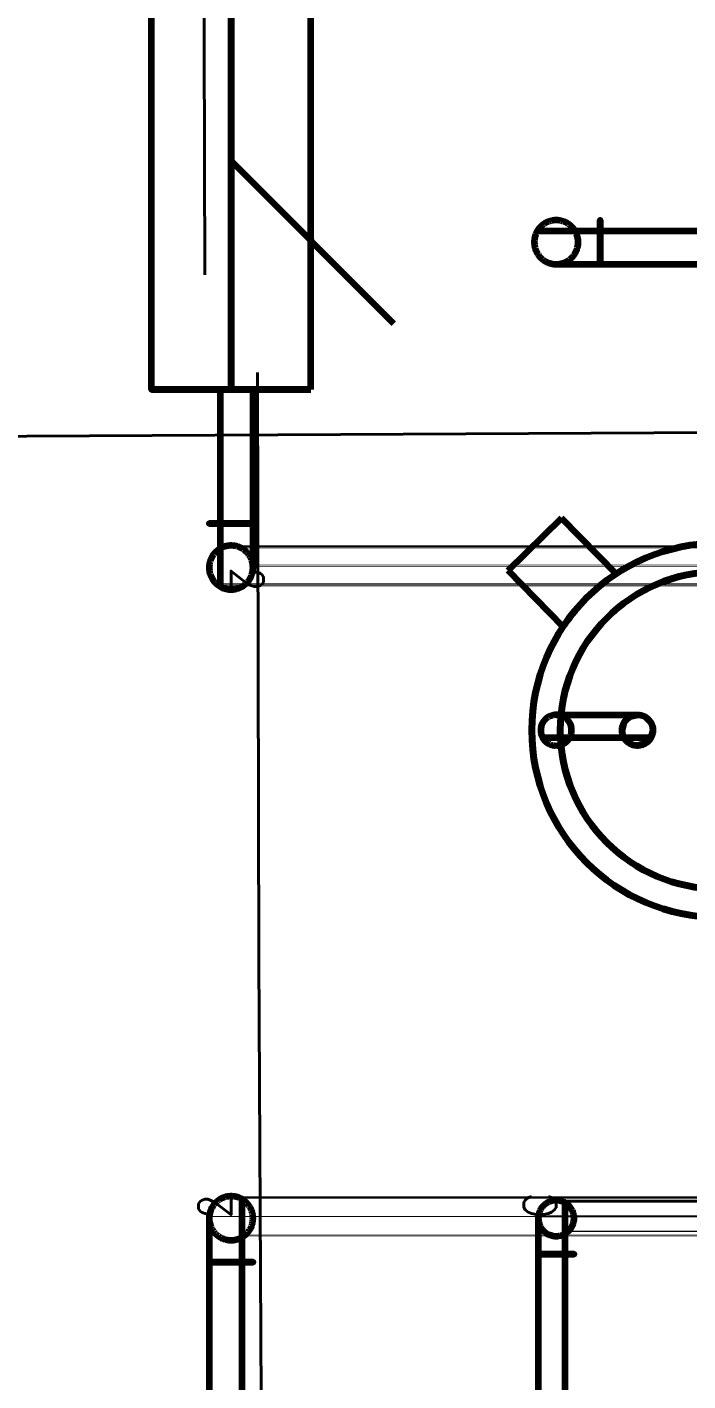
# Model space of a CAD drawing. Header units: inches. Extents: x -0.4 to 8, y -0.5 to 10.5.
# Drawn here: x 2.075 to 2.481, y 5 to 5.832 of the extents above; entities that cross this region are included whole.
import ezdxf

# ---------------------------------------------------------------- set-up
doc = ezdxf.new("R2010")
doc.units = ezdxf.units.IN
doc.header["$LTSCALE"] = 0.504853
doc.header["$MEASUREMENT"] = 0
for name, color, linetype in [('1', 7, 'Continuous'), ('2', 7, 'Continuous'), ('25', 7, 'Continuous'), ('3', 7, 'Continuous'), ('35', 7, 'Continuous'), ('5', 7, 'Continuous')]:
    doc.layers.add(name, color=color, linetype=linetype)
doc.styles.get("Standard").update_dxf_attribs({"font": 'ROMANS.SHX'})

# ---------------------------------------------------------------- blocks, each defined once
blk = doc.blocks.new('35085')
at = {"layer": '3', "color": 2, "linetype": 'Continuous', "lineweight": 211, "insert": (0, 0.02), "char_height": 0.02, "attachment_point": 1}
blk.add_mtext('{\\W210.000000;1}', dxfattribs=at)
blk = doc.blocks.new('35687')
at = {"layer": '1', "color": 2, "linetype": 'Continuous', "lineweight": 211}
for points, weights, knots in [([(0, -0.0135, -0.082), (-0.023383, -0.0135, -0.082), (-0.011691, 0.00675, -0.082), (0, 0.027, -0.082), (0.011691, 0.00675, -0.082), (0.023383, -0.0135, -0.082), (0, -0.0135, -0.082)], [1, 0.5, 1, 0.5, 1, 0.5, 1], [0, 0, 0, 0.3333333, 0.3333333, 0.6666667, 0.6666667, 1, 1, 1]), ([(0, -0.0135, 0.022), (-0.023383, -0.0135, 0.022), (-0.011691, 0.00675, 0.022), (0, 0.027, 0.022), (0.011691, 0.00675, 0.022), (0.023383, -0.0135, 0.022), (0, -0.0135, 0.022)], [1, 0.5, 1, 0.5, 1, 0.5, 1], [0, 0, 0, 0.3333333, 0.3333333, 0.6666667, 0.6666667, 1, 1, 1]), ([(0.027, -0.0135, 0.049), (0.027, -0.0135, 0.072383), (0.027, 0.00675, 0.060691), (0.027, 0.027, 0.049), (0.027, 0.00675, 0.037309), (0.027, -0.0135, 0.025617), (0.027, -0.0135, 0.049)], [1, 0.5, 1, 0.5, 1, 0.5, 1], [0, 0, 0, 0.3333333, 0.3333333, 0.6666667, 0.6666667, 1, 1, 1]), ([(0.1095, 0.00675, 0.060691), (0.06825, 0.00675, 0.060691), (0.027, 0.00675, 0.060691), (-0.011691, 0.00675, 0.060691), (-0.011691, 0.00675, 0.022), (-0.011691, 0.00675, -0.03), (-0.011691, 0.00675, -0.082)], [1, 1, 1, 0.707106781187, 1, 1, 1], [0, 0, 0, 0.3671827, 0.3671827, 0.5371272, 0.5371272, 1, 1, 1]), ([(0.1095, 0.00675, 0.037309), (0.06825, 0.00675, 0.037309), (0.027, 0.00675, 0.037309), (0.011691, 0.00675, 0.037309), (0.011691, 0.00675, 0.022), (0.011691, 0.00675, -0.03), (0.011691, 0.00675, -0.082)], [1, 1, 1, 0.707106781187, 1, 1, 1], [0, 0, 0, 0.3671827, 0.3671827, 0.5371272, 0.5371272, 1, 1, 1]), ([(0, -0.0135, -0.082), (0, -0.0135, -0.03), (0, -0.0135, 0.022), (0, -0.0135, 0.049), (0.027, -0.0135, 0.049), (0.06825, -0.0135, 0.049), (0.1095, -0.0135, 0.049)], [1, 1, 1, 0.707106781187, 1, 1, 1], [0, 0, 0, 0.4628728, 0.4628728, 0.6328173, 0.6328173, 1, 1, 1])]:
    blk.add_rational_spline(points, weights, degree=2, knots=knots, dxfattribs=at)
blk = doc.blocks.new('R26')
at = {"color": 1, "linetype": 'Continuous', "lineweight": 211}
for p, q in [((0.3905, 0.049, 0.049), (0.1095, 0.049, 0.049)), ((0.3905, 0.049, 0.049), (0.1095, 0.049, 0.049)), ((0.3905, 0.049, 0.049), (0.1095, 0.049, 0.049)), ((0.1095, 0, 0.098), (0.3905, 0, 0.098)), ((0.3905, 0), (0.1095, 0)), ((0.1095, 0, 0.098), (0.3905, 0, 0.098)), ((0.3905, 0), (0.1095, 0)), ((0.1095, 0, 0.098), (0.3905, 0, 0.098)), ((0.3905, 0), (0.1095, 0)), ((0.3905, -0.049, 0.049), (0.1095, -0.049, 0.049)), ((0.3905, -0.049, 0.049), (0.1095, -0.049, 0.049)), ((0.3905, -0.049, 0.049), (0.1095, -0.049, 0.049))]:
    blk.add_line(p, q, dxfattribs=at)
at = {"color": 1, "linetype": 'Continuous', "lineweight": 211, "extrusion": (1, 0, 0)}
blk.add_circle((0, 0.049, 0.3905), 0.049, dxfattribs=at)
blk.add_circle((0, 0.049, 0.3905), 0.049, dxfattribs=at)
blk.add_circle((0, 0.049, 0.3905), 0.049, dxfattribs=at)
blk.add_circle((0, 0.049, 0.3905), 0.049, dxfattribs=at)
at = {"layer": '1', "color": 2, "linetype": 'Continuous', "lineweight": 211}
for points, weights, knots in [([(0.5, 0.0135, -0.082), (0.5, 0.0135, -0.03), (0.5, 0.0135, 0.022), (0.5, 0.0135, 0.049), (0.473, 0.0135, 0.049), (0.43175, 0.0135, 0.049), (0.3905, 0.0135, 0.049)], [1, 1, 1, 0.707106781187, 1, 1, 1], [0, 0, 0, 0.4628728, 0.4628728, 0.6328173, 0.6328173, 1, 1, 1]), ([(0.3905, 0.0135, 0.049), (0.3905, 0.0135, 0.025617), (0.3905, -0.00675, 0.037309), (0.3905, -0.027, 0.049), (0.3905, -0.00675, 0.060691), (0.3905, 0.0135, 0.072383), (0.3905, 0.0135, 0.049)], [1, 0.5, 1, 0.5, 1, 0.5, 1], [0, 0, 0, 0.3333333, 0.3333333, 0.6666667, 0.6666667, 1, 1, 1]), ([(0.473, 0.0135, 0.049), (0.473, 0.0135, 0.072383), (0.473, -0.00675, 0.060691), (0.473, -0.027, 0.049), (0.473, -0.00675, 0.037309), (0.473, 0.0135, 0.025617), (0.473, 0.0135, 0.049)], [1, 0.5, 1, 0.5, 1, 0.5, 1], [0, 0, 0, 0.3333333, 0.3333333, 0.6666667, 0.6666667, 1, 1, 1]), ([(0.5, 0.0135, 0.022), (0.523383, 0.0135, 0.022), (0.511691, -0.00675, 0.022), (0.5, -0.027, 0.022), (0.488309, -0.00675, 0.022), (0.476617, 0.0135, 0.022), (0.5, 0.0135, 0.022)], [1, 0.5, 1, 0.5, 1, 0.5, 1], [0, 0, 0, 0.3333333, 0.3333333, 0.6666667, 0.6666667, 1, 1, 1]), ([(0.5, 0.0135, -0.082), (0.523383, 0.0135, -0.082), (0.511691, -0.00675, -0.082), (0.5, -0.027, -0.082), (0.488309, -0.00675, -0.082), (0.476617, 0.0135, -0.082), (0.5, 0.0135, -0.082)], [1, 0.5, 1, 0.5, 1, 0.5, 1], [0, 0, 0, 0.3333333, 0.3333333, 0.6666667, 0.6666667, 1, 1, 1]), ([(0.3905, -0.00675, 0.060691), (0.43175, -0.00675, 0.060691), (0.473, -0.00675, 0.060691), (0.511691, -0.00675, 0.060691), (0.511691, -0.00675, 0.022), (0.511691, -0.00675, -0.03), (0.511691, -0.00675, -0.082)], [1, 1, 1, 0.707106781187, 1, 1, 1], [0, 0, 0, 0.3671827, 0.3671827, 0.5371272, 0.5371272, 1, 1, 1]), ([(0.3905, -0.00675, 0.037309), (0.43175, -0.00675, 0.037309), (0.473, -0.00675, 0.037309), (0.488309, -0.00675, 0.037309), (0.488309, -0.00675, 0.022), (0.488309, -0.00675, -0.03), (0.488309, -0.00675, -0.082)], [1, 1, 1, 0.707106781187, 1, 1, 1], [0, 0, 0, 0.3671827, 0.3671827, 0.5371272, 0.5371272, 1, 1, 1])]:
    blk.add_rational_spline(points, weights, degree=2, knots=knots, dxfattribs=at)
at = {"layer": '2', "color": 2, "linetype": 'Continuous', "lineweight": 211}
blk.add_line((0.25, 0, 0.049), (0.35, 0.1, 0.149), dxfattribs=at)
blk.add_point((0.25, 0, 0.049), dxfattribs=at)
at = {"layer": '3', "color": 2, "linetype": 'Continuous', "lineweight": 211, "insert": (0.5, 0.02), "char_height": 0.02, "attachment_point": 1}
blk.add_mtext('{\\W0.852075;2}', dxfattribs=at)
blk = doc.blocks.new('CR7')
at = {"color": 1, "linetype": 'Continuous', "lineweight": 211}
for p, q in [((0.34, 0.0375, 0.0375), (0.16, 0.0375, 0.0375)), ((0.34, 0.0375, 0.0375), (0.16, 0.0375, 0.0375)), ((0.34, 0.0375, 0.0375), (0.16, 0.0375, 0.0375)), ((0.32, 0.038, 0.0375), (0.3, 0.038, 0.0375)), ((0.34, 0), (0.16, 0)), ((0.16, 0, 0.075), (0.34, 0, 0.075)), ((0.34, 0), (0.16, 0)), ((0.16, 0, 0.075), (0.34, 0, 0.075)), ((0.34, 0), (0.16, 0)), ((0.16, 0, 0.075), (0.34, 0, 0.075)), ((0.3, 0, 0.0755), (0.32, 0, 0.0755)), ((0.3, 0, -0.0005), (0.32, 0, -0.0005)), ((0.34, -0.0375, 0.0375), (0.16, -0.0375, 0.0375)), ((0.34, -0.0375, 0.0375), (0.16, -0.0375, 0.0375)), ((0.34, -0.0375, 0.0375), (0.16, -0.0375, 0.0375)), ((0.3, -0.038, 0.0375), (0.32, -0.038, 0.0375))]:
    blk.add_line(p, q, dxfattribs=at)
at = {"color": 1, "linetype": 'Continuous', "lineweight": 211, "extrusion": (-1, 0, 0)}
for centre, radius in [((0, 0.0375, -0.16), 0.0375), ((0, 0.0375, -0.16), 0.0375), ((0, 0.0375, -0.16), 0.0375), ((0, 0.0375, -0.3), 0.038)]:
    blk.add_circle(centre, radius, dxfattribs=at)
at = {"color": 1, "linetype": 'Continuous', "lineweight": 211, "extrusion": (1, 0, 0)}
for centre, radius in [((0, 0.0375, 0.16), 0.0375), ((0, 0.0375, 0.32), 0.038), ((0, 0.0375, 0.34), 0.0375), ((0, 0.0375, 0.34), 0.0375), ((0, 0.0375, 0.34), 0.0375), ((0, 0.0375, 0.34), 0.0375)]:
    blk.add_circle(centre, radius, dxfattribs=at)
at = {"layer": '1', "color": 2, "linetype": 'Continuous', "lineweight": 211}
for points, weights, knots in [([(0, -0.011, -0.082), (-0.019053, -0.011, -0.082), (-0.009526, 0.0055, -0.082), (0, 0.022, -0.082), (0.009526, 0.0055, -0.082), (0.019053, -0.011, -0.082), (0, -0.011, -0.082)], [1, 0.5, 1, 0.5, 1, 0.5, 1], [0, 0, 0, 0.3333333, 0.3333333, 0.6666667, 0.6666667, 1, 1, 1]), ([(0, -0.011, 0.0155), (-0.019053, -0.011, 0.0155), (-0.009526, 0.0055, 0.0155), (0, 0.022, 0.0155), (0.009526, 0.0055, 0.0155), (0.019053, -0.011, 0.0155), (0, -0.011, 0.0155)], [1, 0.5, 1, 0.5, 1, 0.5, 1], [0, 0, 0, 0.3333333, 0.3333333, 0.6666667, 0.6666667, 1, 1, 1]), ([(0.022, -0.011, 0.0375), (0.022, -0.011, 0.056553), (0.022, 0.0055, 0.047026), (0.022, 0.022, 0.0375), (0.022, 0.0055, 0.027974), (0.022, -0.011, 0.018447), (0.022, -0.011, 0.0375)], [1, 0.5, 1, 0.5, 1, 0.5, 1], [0, 0, 0, 0.3333333, 0.3333333, 0.6666667, 0.6666667, 1, 1, 1]), ([(0.16, -0.011, 0.0375), (0.16, -0.011, 0.018447), (0.16, 0.0055, 0.027974), (0.16, 0.022, 0.0375), (0.16, 0.0055, 0.047026), (0.16, -0.011, 0.056553), (0.16, -0.011, 0.0375)], [1, 0.5, 1, 0.5, 1, 0.5, 1], [0, 0, 0, 0.3333333, 0.3333333, 0.6666667, 0.6666667, 1, 1, 1]), ([(0.5, 0.011, -0.082), (0.5, 0.011, -0.03325), (0.5, 0.011, 0.0155), (0.5, 0.011, 0.0375), (0.478, 0.011, 0.0375), (0.409, 0.011, 0.0375), (0.34, 0.011, 0.0375)], [1, 1, 1, 0.707106781187, 1, 1, 1], [0, 0, 0, 0.365699, 0.365699, 0.4823952, 0.4823952, 1, 1, 1]), ([(0.34, 0.011, 0.0375), (0.34, 0.011, 0.018447), (0.34, -0.0055, 0.027974), (0.34, -0.022, 0.0375), (0.34, -0.0055, 0.047026), (0.34, 0.011, 0.056553), (0.34, 0.011, 0.0375)], [1, 0.5, 1, 0.5, 1, 0.5, 1], [0, 0, 0, 0.3333333, 0.3333333, 0.6666667, 0.6666667, 1, 1, 1]), ([(0.478, 0.011, 0.0375), (0.478, 0.011, 0.056553), (0.478, -0.0055, 0.047026), (0.478, -0.022, 0.0375), (0.478, -0.0055, 0.027974), (0.478, 0.011, 0.018447), (0.478, 0.011, 0.0375)], [1, 0.5, 1, 0.5, 1, 0.5, 1], [0, 0, 0, 0.3333333, 0.3333333, 0.6666667, 0.6666667, 1, 1, 1]), ([(0.5, 0.011, 0.0155), (0.519053, 0.011, 0.0155), (0.509526, -0.0055, 0.0155), (0.5, -0.022, 0.0155), (0.490474, -0.0055, 0.0155), (0.480947, 0.011, 0.0155), (0.5, 0.011, 0.0155)], [1, 0.5, 1, 0.5, 1, 0.5, 1], [0, 0, 0, 0.3333333, 0.3333333, 0.6666667, 0.6666667, 1, 1, 1]), ([(0.5, 0.011, -0.082), (0.519053, 0.011, -0.082), (0.509526, -0.0055, -0.082), (0.5, -0.022, -0.082), (0.490474, -0.0055, -0.082), (0.480947, 0.011, -0.082), (0.5, 0.011, -0.082)], [1, 0.5, 1, 0.5, 1, 0.5, 1], [0, 0, 0, 0.3333333, 0.3333333, 0.6666667, 0.6666667, 1, 1, 1]), ([(0.16, 0.0055, 0.047026), (0.091, 0.0055, 0.047026), (0.022, 0.0055, 0.047026), (-0.009526, 0.0055, 0.047026), (-0.009526, 0.0055, 0.0155), (-0.009526, 0.0055, -0.03325), (-0.009526, 0.0055, -0.082)], [1, 1, 1, 0.707106781187, 1, 1, 1], [0, 0, 0, 0.5176048, 0.5176048, 0.634301, 0.634301, 1, 1, 1]), ([(0.16, 0.0055, 0.027974), (0.091, 0.0055, 0.027974), (0.022, 0.0055, 0.027974), (0.009526, 0.0055, 0.027974), (0.009526, 0.0055, 0.0155), (0.009526, 0.0055, -0.03325), (0.009526, 0.0055, -0.082)], [1, 1, 1, 0.707106781187, 1, 1, 1], [0, 0, 0, 0.5176048, 0.5176048, 0.634301, 0.634301, 1, 1, 1]), ([(0.34, -0.0055, 0.047026), (0.409, -0.0055, 0.047026), (0.478, -0.0055, 0.047026), (0.509526, -0.0055, 0.047026), (0.509526, -0.0055, 0.0155), (0.509526, -0.0055, -0.03325), (0.509526, -0.0055, -0.082)], [1, 1, 1, 0.707106781187, 1, 1, 1], [0, 0, 0, 0.5176048, 0.5176048, 0.634301, 0.634301, 1, 1, 1]), ([(0.34, -0.0055, 0.027974), (0.409, -0.0055, 0.027974), (0.478, -0.0055, 0.027974), (0.490474, -0.0055, 0.027974), (0.490474, -0.0055, 0.0155), (0.490474, -0.0055, -0.03325), (0.490474, -0.0055, -0.082)], [1, 1, 1, 0.707106781187, 1, 1, 1], [0, 0, 0, 0.5176048, 0.5176048, 0.634301, 0.634301, 1, 1, 1]), ([(0, -0.011, -0.082), (0, -0.011, -0.03325), (0, -0.011, 0.0155), (0, -0.011, 0.0375), (0.022, -0.011, 0.0375), (0.091, -0.011, 0.0375), (0.16, -0.011, 0.0375)], [1, 1, 1, 0.707106781187, 1, 1, 1], [0, 0, 0, 0.365699, 0.365699, 0.4823952, 0.4823952, 1, 1, 1])]:
    blk.add_rational_spline(points, weights, degree=2, knots=knots, dxfattribs=at)
at = {"layer": '2', "color": 2, "linetype": 'Continuous', "lineweight": 211}
blk.add_line((0.25, 0, 0.0375), (0.35, 0.1, 0.1375), dxfattribs=at)
blk.add_point((0.25, 0, 0.0375), dxfattribs=at)
at = {"layer": '3', "color": 2, "linetype": 'Continuous', "lineweight": 211, "char_height": 0.02, "attachment_point": 1}
for s, insert in [('{\\W0.859491;A}', (0, 0.02)), ('{\\W0.872620;C}', (0.5, 0.02))]:
    blk.add_mtext(s, dxfattribs=dict(at, insert=insert))
blk = doc.blocks.new('C22')
at = {"layer": '3', "color": 2, "linetype": 'Continuous', "lineweight": 211, "insert": (0, 0.02), "char_height": 0.02, "attachment_point": 1}
blk.add_mtext('{\\W210.000000;1}', dxfattribs=at)
blk = doc.blocks.new('R30')
at = {"layer": '1', "color": 2, "linetype": 'Continuous', "lineweight": 211}
for points, weights, knots in [([(0.5, 0.0135, -0.082), (0.5, 0.0135, -0.03), (0.5, 0.0135, 0.022), (0.5, 0.0135, 0.049), (0.473, 0.0135, 0.049), (0.43175, 0.0135, 0.049), (0.3905, 0.0135, 0.049)], [1, 1, 1, 0.707106781187, 1, 1, 1], [0, 0, 0, 0.4628728, 0.4628728, 0.6328173, 0.6328173, 1, 1, 1]), ([(0.473, 0.0135, 0.049), (0.473, 0.0135, 0.072383), (0.473, -0.00675, 0.060691), (0.473, -0.027, 0.049), (0.473, -0.00675, 0.037309), (0.473, 0.0135, 0.025617), (0.473, 0.0135, 0.049)], [1, 0.5, 1, 0.5, 1, 0.5, 1], [0, 0, 0, 0.3333333, 0.3333333, 0.6666667, 0.6666667, 1, 1, 1]), ([(0.5, 0.0135, 0.022), (0.523383, 0.0135, 0.022), (0.511691, -0.00675, 0.022), (0.5, -0.027, 0.022), (0.488309, -0.00675, 0.022), (0.476617, 0.0135, 0.022), (0.5, 0.0135, 0.022)], [1, 0.5, 1, 0.5, 1, 0.5, 1], [0, 0, 0, 0.3333333, 0.3333333, 0.6666667, 0.6666667, 1, 1, 1]), ([(0.5, 0.0135, -0.082), (0.523383, 0.0135, -0.082), (0.511691, -0.00675, -0.082), (0.5, -0.027, -0.082), (0.488309, -0.00675, -0.082), (0.476617, 0.0135, -0.082), (0.5, 0.0135, -0.082)], [1, 0.5, 1, 0.5, 1, 0.5, 1], [0, 0, 0, 0.3333333, 0.3333333, 0.6666667, 0.6666667, 1, 1, 1]), ([(0.3905, -0.00675, 0.060691), (0.43175, -0.00675, 0.060691), (0.473, -0.00675, 0.060691), (0.511691, -0.00675, 0.060691), (0.511691, -0.00675, 0.022), (0.511691, -0.00675, -0.03), (0.511691, -0.00675, -0.082)], [1, 1, 1, 0.707106781187, 1, 1, 1], [0, 0, 0, 0.3671827, 0.3671827, 0.5371272, 0.5371272, 1, 1, 1]), ([(0.3905, -0.00675, 0.037309), (0.43175, -0.00675, 0.037309), (0.473, -0.00675, 0.037309), (0.488309, -0.00675, 0.037309), (0.488309, -0.00675, 0.022), (0.488309, -0.00675, -0.03), (0.488309, -0.00675, -0.082)], [1, 1, 1, 0.707106781187, 1, 1, 1], [0, 0, 0, 0.3671827, 0.3671827, 0.5371272, 0.5371272, 1, 1, 1])]:
    blk.add_rational_spline(points, weights, degree=2, knots=knots, dxfattribs=at)
at = {"layer": '3', "color": 2, "linetype": 'Continuous', "lineweight": 211, "char_height": 0.02, "attachment_point": 1}
for s, insert in [('{\\W0.852075;2}', (0.5, 0.02)), ('{\\W210.000000;1}', (0, 0.02))]:
    blk.add_mtext(s, dxfattribs=dict(at, insert=insert))
blk = doc.blocks.new('Q3')
at = {"color": 1, "linetype": 'Continuous', "lineweight": 211}
for p, q in [((0.003306, 0.130347, 0.11), (-0.029555, 0.098157, 0.11)), ((-0.029555, 0.098157, 0.08), (0.003306, 0.130347, 0.08)), ((0.036847, 0.096107, 0.11), (0.003306, 0.130347, 0.11)), ((0.003306, 0.130347, 0.08), (0.036847, 0.096107, 0.08)), ((0.003306, 0.130347, 0.08), (0.003306, 0.130347, 0.11)), ((-0.029555, 0.098157, 0.08), (-0.029555, 0.098157, 0.11)), ((-0.029555, 0.098157, 0.11), (0.004034, 0.063868, 0.11)), ((0.004034, 0.063868, 0.08), (-0.029555, 0.098157, 0.08)), ((0.036847, 0.096107, 0.08), (0.036847, 0.096107, 0.11)), ((0.005014, 0.064827, 0.08), (0.004034, 0.063868, 0.08)), ((0.004034, 0.063868, 0.11), (0.005014, 0.064827, 0.11)), ((0.004034, 0.063868, 0.08), (0.004034, 0.063868, 0.11)), ((0.005014, 0.064827, 0.11), (0.005014, 0.064827, 0.08)), ((-0.015, 0, 0.08), (-0.015, 0, 0.11)), ((-0.015, 0, 0.08), (-0.015, 0, 0.11)), ((0.0025, 0, 0.11), (0.0025, 0, 0.29))]:
    blk.add_line(p, q, dxfattribs=at)
at = {"color": 1, "linetype": 'Continuous', "lineweight": 211, "extrusion": (0, 0, -1)}
for centre, radius in [((-0.1, 0, -0.08), 0.115), ((-0.1, 0, -0.08), 0.115), ((-0.1, 0, -0.08), 0.115), ((-0.1, 0, -0.11), 0.115), ((-0.1, 0, -0.29), 0.0975), ((-0.1, 0, -0.11), 0.0975)]:
    blk.add_circle(centre, radius, dxfattribs=at)
at = {"color": 1, "linetype": 'Continuous', "lineweight": 211}
for centre, radius in [((0.1, 0, 0.11), 0.115), ((0.1, 0, 0.11), 0.115), ((0.1, 0, 0.11), 0.0975), ((0.1, 0, 0.29), 0.0975)]:
    blk.add_circle(centre, radius, dxfattribs=at)
for centre in [(0.1, 0, 0.11), (0.1, 0, 0.08)]:
    blk.add_arc(centre, 0.115, 123.309404, 145.686747, dxfattribs=at)
at = {"layer": '1', "color": 2, "linetype": 'Continuous', "lineweight": 211}
blk.add_polyline3d([(0.05, 0.0095, 0.08), (0.052165, 0.00925, 0.08), (0.05443, 0.008404, 0.08), (0.058227, 0.00475, 0.08), (0.059235, 0.00223, 0.08), (0.059493, -0.000365, 0.08), (0.058227, -0.00475, 0.08), (0.056928, -0.0065, 0.08), (0.055063, -0.008038, 0.08), (0.05, -0.0095, 0.08), (0.047314, -0.009112, 0.08), (0.044937, -0.008038, 0.08), (0.041773, -0.00475, 0.08), (0.040907, -0.00275, 0.08), (0.040507, -0.000365, 0.08), (0.041773, 0.00475, 0.08), (0.043452, 0.006883, 0.08), (0.04557, 0.008404, 0.08), (0.05, 0.0095, 0.08)], close=True, dxfattribs=at)
for points, weights, knots in [([(0, 0.0095, -0.122), (0.016454, 0.0095, -0.122), (0.008227, -0.00475, -0.122), (0, -0.019, -0.122), (-0.008227, -0.00475, -0.122), (-0.016454, 0.0095, -0.122), (0, 0.0095, -0.122)], [1, 0.5, 1, 0.5, 1, 0.5, 1], [0, 0, 0, 0.3333333, 0.3333333, 0.6666667, 0.6666667, 1, 1, 1]), ([(0, 0.0095, -0.122), (0.016454, 0.0095, -0.122), (0.008227, -0.00475, -0.122), (0, -0.019, -0.122), (-0.008227, -0.00475, -0.122), (-0.016454, 0.0095, -0.122), (0, 0.0095, -0.122)], [1, 0.5, 1, 0.5, 1, 0.5, 1], [0, 0, 0, 0.3333333, 0.3333333, 0.6666667, 0.6666667, 1, 1, 1]), ([(0, 0.0095, -0.122), (0, 0.0095, -0.053713), (0, 0.0095, 0.014573), (0, 0.0095, 0.019), (0.00339, 0.0095, 0.021847), (0.025, 0.0095, 0.04), (0.04661, 0.0095, 0.058153), (0.05, 0.0095, 0.061), (0.05, 0.0095, 0.065427), (0.05, 0.0095, 0.072713), (0.05, 0.0095, 0.08)], [1, 1, 1, 0.906419352845, 1, 1, 1, 0.906419352845, 1, 1, 1], [0, 0, 0, 0.6106768, 0.6106768, 0.6465609, 0.6465609, 0.8989532, 0.8989532, 0.9348373, 0.9348373, 1, 1, 1]), ([(0.05, 0.0095, 0.08), (0.033546, 0.0095, 0.08), (0.041773, -0.00475, 0.08), (0.05, -0.019, 0.08), (0.058227, -0.00475, 0.08), (0.066454, 0.0095, 0.08), (0.05, 0.0095, 0.08)], [1, 0.5, 1, 0.5, 1, 0.5, 1], [0, 0, 0, 0.3333333, 0.3333333, 0.6666667, 0.6666667, 1, 1, 1]), ([(0.041773, -0.00475, 0.08), (0.041773, -0.00475, 0.072713), (0.041773, -0.00475, 0.065427), (0.041773, -0.00475, 0.064834), (0.041319, -0.00475, 0.064452), (0.019708, -0.00475, 0.0463), (-0.001902, -0.00475, 0.028147), (-0.008227, -0.00475, 0.022834), (-0.008227, -0.00475, 0.014573), (-0.008227, -0.00475, -0.053713), (-0.008227, -0.00475, -0.122)], [1, 1, 1, 0.906419352845, 1, 1, 1, 0.906419352845, 1, 1, 1], [0, 0, 0, 0.0651627, 0.0651627, 0.1010468, 0.1010468, 0.3534391, 0.3534391, 0.3893232, 0.3893232, 1, 1, 1]), ([(0.058227, -0.00475, 0.08), (0.058227, -0.00475, 0.072713), (0.058227, -0.00475, 0.065427), (0.058227, -0.00475, 0.057166), (0.051902, -0.00475, 0.051853), (0.030292, -0.00475, 0.0337), (0.008681, -0.00475, 0.015548), (0.008227, -0.00475, 0.015166), (0.008227, -0.00475, 0.014573), (0.008227, -0.00475, -0.053713), (0.008227, -0.00475, -0.122)], [1, 1, 1, 0.906419352845, 1, 1, 1, 0.906419352845, 1, 1, 1], [0, 0, 0, 0.0651627, 0.0651627, 0.1010468, 0.1010468, 0.3534391, 0.3534391, 0.3893232, 0.3893232, 1, 1, 1])]:
    blk.add_rational_spline(points, weights, degree=2, knots=knots, dxfattribs=at)

msp = doc.modelspace()

# ---------------------------------------------------------------- block references
at = {"layer": '25', "color": 8, "linetype": 'Continuous', "lineweight": 211}
for name, p, rotation in [('35085', (2.2, 6.7), 270), ('R30', (2.2, 4.6), 90), ('R26', (2.2, 6), 270)]:
    msp.add_blockref(name, p, dxfattribs=dict(at, rotation=rotation))
msp.add_blockref('35687', (2.4, 5.7), dxfattribs=at)
at = {"layer": '35', "color": 8, "linetype": 'Continuous', "lineweight": 211}
msp.add_blockref('Q3', (2.4, 5.4), dxfattribs=at)
at = {"layer": '35', "color": 8, "linetype": 'Continuous', "lineweight": 211, "rotation": 90}
msp.add_blockref('CR7', (2.4, 4.6), dxfattribs=at)
at = {"layer": '5', "color": 8, "linetype": 'Continuous', "lineweight": 211, "rotation": 180}
msp.add_blockref('C22', (3.9, 5.6), dxfattribs=at)

doc.saveas('drawing.dxf')
